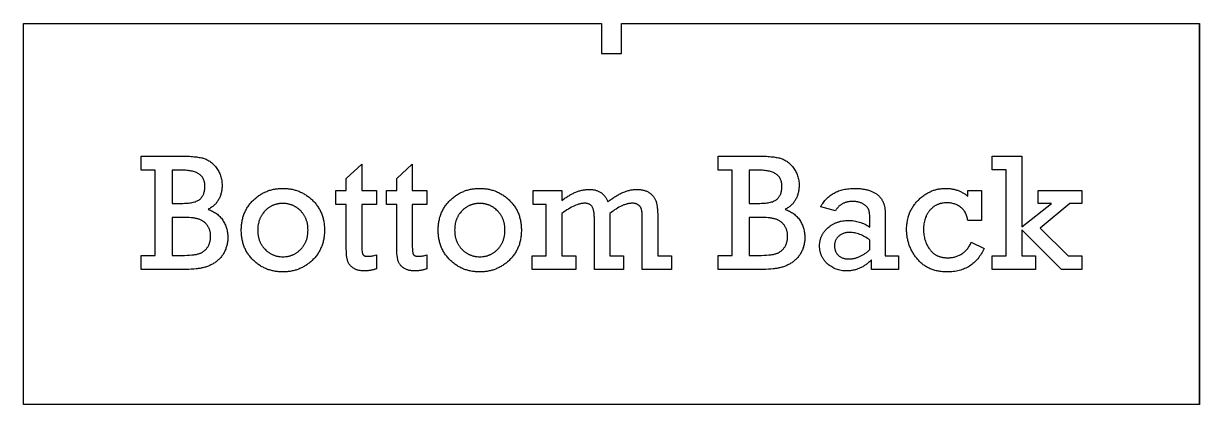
# Model space of a CAD drawing. Extents: x 1 to 138, y 1 to 97.
# Drawn here: x 115.2 to 138.27, y 3.45 to 10.94 of the extents above; entities that cross this region are included whole.
import ezdxf

# ---------------------------------------------------------------- set-up
doc = ezdxf.new("R2010")
doc.units = 0
doc.layers.add('_XREF_-_SIDE_-_01', color=1, linetype='CONTINUOUS')

msp = doc.modelspace()

# ---------------------------------------------------------------- linework, layer by layer
at = {"layer": '_XREF_-_SIDE_-_01'}
for points in [[(115.196, 3.453), (115.196, 10.935)], [(138.271, 3.453), (138.271, 10.935)]]:
    msp.add_lwpolyline(points, dxfattribs=at)
for points in [[(138.271, 3.453), (115.196, 3.453), (115.196, 10.935), (126.537, 10.935), (126.537, 10.344), (126.928, 10.344), (126.928, 10.935), (138.271, 10.935)], [(117.778, 6.381), (117.778, 8.053), (117.503, 8.053), (117.503, 8.332), (118.246, 8.332), (118.32, 8.331), (118.355, 8.33), (118.389, 8.329), (118.422, 8.328), (118.454, 8.327), (118.484, 8.325), (118.514, 8.323), (118.542, 8.32), (118.569, 8.317), (118.594, 8.314), (118.619, 8.311), (118.642, 8.307), (118.664, 8.304), (118.685, 8.299), (118.705, 8.295), (118.724, 8.29), (118.743, 8.284), (118.761, 8.277), (118.779, 8.269), (118.797, 8.261), (118.815, 8.251), (118.832, 8.241), (118.849, 8.23), (118.866, 8.218), (118.882, 8.205), (118.899, 8.191), (118.914, 8.176), (118.93, 8.16), (118.945, 8.144), (118.96, 8.126), (118.975, 8.108), (118.989, 8.089), (119.003, 8.07), (119.015, 8.05), (119.026, 8.03), (119.037, 8.009), (119.047, 7.988), (119.055, 7.967), (119.063, 7.945), (119.07, 7.923), (119.076, 7.9), (119.081, 7.877), (119.085, 7.854), (119.088, 7.83), (119.09, 7.806), (119.092, 7.781), (119.092, 7.756), (119.092, 7.737), (119.091, 7.718), (119.09, 7.699), (119.088, 7.68), (119.085, 7.662), (119.082, 7.644), (119.079, 7.626), (119.075, 7.608), (119.07, 7.591), (119.065, 7.574), (119.059, 7.557), (119.053, 7.54), (119.046, 7.524), (119.039, 7.507), (119.031, 7.491), (119.022, 7.476), (119.014, 7.46), (119.004, 7.445), (118.994, 7.431), (118.984, 7.417), (118.973, 7.403), (118.961, 7.39), (118.949, 7.378), (118.937, 7.366), (118.923, 7.354), (118.91, 7.343), (118.896, 7.332), (118.881, 7.322), (118.866, 7.313), (118.851, 7.303), (118.835, 7.295), (118.818, 7.286), (118.841, 7.278), (118.863, 7.269), (118.885, 7.259), (118.906, 7.249), (118.926, 7.238), (118.945, 7.226), (118.964, 7.214), (118.983, 7.201), (119, 7.188), (119.017, 7.173), (119.033, 7.158), (119.049, 7.143), (119.064, 7.127), (119.078, 7.11), (119.091, 7.092), (119.104, 7.074), (119.116, 7.055), (119.128, 7.036), (119.138, 7.017), (119.148, 6.997), (119.157, 6.977), (119.165, 6.957), (119.173, 6.936), (119.179, 6.915), (119.185, 6.894), (119.19, 6.872), (119.195, 6.85), (119.198, 6.828), (119.201, 6.805), (119.203, 6.782), (119.204, 6.759), (119.204, 6.735), (119.204, 6.714), (119.203, 6.694), (119.202, 6.674), (119.2, 6.654), (119.197, 6.635), (119.194, 6.615), (119.19, 6.596), (119.186, 6.577), (119.181, 6.559), (119.175, 6.54), (119.169, 6.522), (119.163, 6.504), (119.155, 6.487), (119.147, 6.469), (119.139, 6.452), (119.13, 6.435), (119.12, 6.418), (119.111, 6.402), (119.1, 6.387), (119.09, 6.372), (119.079, 6.357), (119.067, 6.343), (119.055, 6.329), (119.043, 6.316), (119.031, 6.303), (119.018, 6.291), (119.004, 6.279), (118.991, 6.267), (118.976, 6.256), (118.962, 6.246), (118.947, 6.236), (118.932, 6.227), (118.916, 6.218), (118.901, 6.209), (118.885, 6.201), (118.869, 6.193), (118.852, 6.185), (118.836, 6.178), (118.819, 6.171), (118.803, 6.165), (118.786, 6.159), (118.769, 6.153), (118.751, 6.148), (118.734, 6.143), (118.716, 6.139), (118.698, 6.134), (118.68, 6.131), (118.662, 6.127), (118.643, 6.124), (118.623, 6.121), (118.603, 6.119), (118.582, 6.116), (118.537, 6.112), (118.488, 6.108), (118.437, 6.105), (118.382, 6.103), (118.323, 6.102), (118.262, 6.102), (117.503, 6.102), (117.503, 6.381)], [(129.1, 6.381), (129.1, 8.053), (128.826, 8.053), (128.826, 8.332), (129.568, 8.332), (129.642, 8.331), (129.677, 8.33), (129.712, 8.329), (129.744, 8.328), (129.776, 8.327), (129.807, 8.325), (129.836, 8.323), (129.864, 8.32), (129.891, 8.317), (129.917, 8.314), (129.941, 8.311), (129.964, 8.307), (129.987, 8.304), (130.008, 8.299), (130.027, 8.295), (130.046, 8.29), (130.065, 8.284), (130.083, 8.277), (130.102, 8.269), (130.119, 8.261), (130.137, 8.251), (130.154, 8.241), (130.171, 8.23), (130.188, 8.218), (130.205, 8.205), (130.221, 8.191), (130.237, 8.176), (130.252, 8.16), (130.268, 8.144), (130.283, 8.126), (130.297, 8.108), (130.312, 8.089), (130.325, 8.07), (130.337, 8.05), (130.349, 8.03), (130.359, 8.009), (130.369, 7.988), (130.377, 7.967), (130.385, 7.945), (130.392, 7.923), (130.398, 7.9), (130.403, 7.877), (130.407, 7.854), (130.41, 7.83), (130.413, 7.806), (130.414, 7.781), (130.414, 7.756), (130.414, 7.737), (130.413, 7.718), (130.412, 7.699), (130.41, 7.68), (130.408, 7.662), (130.405, 7.644), (130.401, 7.626), (130.397, 7.608), (130.392, 7.591), (130.387, 7.574), (130.382, 7.557), (130.375, 7.54), (130.368, 7.524), (130.361, 7.507), (130.353, 7.491), (130.345, 7.476), (130.336, 7.46), (130.326, 7.445), (130.316, 7.431), (130.306, 7.417), (130.295, 7.403), (130.283, 7.39), (130.271, 7.378), (130.259, 7.366), (130.246, 7.354), (130.232, 7.343), (130.218, 7.332), (130.204, 7.322), (130.189, 7.313), (130.173, 7.303), (130.157, 7.295), (130.14, 7.286), (130.163, 7.278), (130.185, 7.269), (130.207, 7.259), (130.228, 7.249), (130.248, 7.238), (130.268, 7.226), (130.287, 7.214), (130.305, 7.201), (130.322, 7.188), (130.339, 7.173), (130.356, 7.158), (130.371, 7.143), (130.386, 7.127), (130.4, 7.11), (130.414, 7.092), (130.427, 7.074), (130.439, 7.055), (130.45, 7.036), (130.461, 7.017), (130.47, 6.997), (130.479, 6.977), (130.488, 6.957), (130.495, 6.936), (130.502, 6.915), (130.508, 6.894), (130.513, 6.872), (130.517, 6.85), (130.52, 6.828), (130.523, 6.805), (130.525, 6.782), (130.526, 6.759), (130.527, 6.735), (130.526, 6.714), (130.526, 6.694), (130.524, 6.674), (130.522, 6.654), (130.519, 6.635), (130.516, 6.615), (130.512, 6.596), (130.508, 6.577), (130.503, 6.559), (130.498, 6.54), (130.491, 6.522), (130.485, 6.504), (130.478, 6.487), (130.47, 6.469), (130.461, 6.452), (130.452, 6.435), (130.443, 6.418), (130.433, 6.402), (130.422, 6.387), (130.412, 6.372), (130.401, 6.357), (130.389, 6.343), (130.378, 6.329), (130.365, 6.316), (130.353, 6.303), (130.34, 6.291), (130.327, 6.279), (130.313, 6.267), (130.299, 6.256), (130.284, 6.246), (130.269, 6.236), (130.254, 6.227), (130.239, 6.218), (130.223, 6.209), (130.207, 6.201), (130.191, 6.193), (130.175, 6.185), (130.158, 6.178), (130.142, 6.171), (130.125, 6.165), (130.108, 6.159), (130.091, 6.153), (130.073, 6.148), (130.056, 6.143), (130.038, 6.139), (130.02, 6.134), (130.002, 6.131), (129.984, 6.127), (129.965, 6.124), (129.946, 6.121), (129.925, 6.119), (129.904, 6.116), (129.859, 6.112), (129.811, 6.108), (129.759, 6.105), (129.704, 6.103), (129.646, 6.102), (129.584, 6.102), (128.826, 6.102), (128.826, 6.381)], [(134.479, 6.373), (134.479, 8.061), (134.2, 8.061), (134.2, 8.332), (134.783, 8.332), (134.783, 6.939), (135.364, 7.402), (135.106, 7.402), (135.106, 7.654), (135.963, 7.654), (135.963, 7.402), (135.726, 7.402), (135.144, 6.918), (135.691, 6.373), (135.963, 6.373), (135.963, 6.102), (135.564, 6.102), (134.783, 6.882), (134.783, 6.373), (135.051, 6.373), (135.051, 6.102), (134.2, 6.102), (134.2, 6.373)], [(121.326, 7.383), (121.326, 7.654), (121.528, 7.654), (121.528, 7.892), (121.832, 8.171), (121.832, 7.654), (122.119, 7.654), (122.119, 7.383), (121.832, 7.383), (121.832, 6.629), (121.833, 6.586), (121.833, 6.547), (121.835, 6.513), (121.837, 6.483), (121.84, 6.457), (121.842, 6.446), (121.843, 6.435), (121.845, 6.426), (121.848, 6.418), (121.85, 6.411), (121.852, 6.405), (121.855, 6.4), (121.858, 6.395), (121.862, 6.391), (121.866, 6.387), (121.871, 6.383), (121.876, 6.38), (121.881, 6.376), (121.887, 6.374), (121.894, 6.371), (121.901, 6.369), (121.908, 6.367), (121.916, 6.366), (121.925, 6.364), (121.933, 6.364), (121.943, 6.363), (121.952, 6.363), (121.974, 6.363), (121.995, 6.365), (122.016, 6.367), (122.037, 6.371), (122.057, 6.375), (122.078, 6.381), (122.099, 6.387), (122.119, 6.395), (122.119, 6.118), (122.105, 6.113), (122.09, 6.108), (122.075, 6.103), (122.061, 6.099), (122.046, 6.096), (122.031, 6.092), (122.017, 6.089), (122.002, 6.086), (121.988, 6.084), (121.973, 6.082), (121.958, 6.08), (121.944, 6.079), (121.929, 6.077), (121.914, 6.077), (121.9, 6.076), (121.885, 6.076), (121.868, 6.076), (121.851, 6.077), (121.835, 6.078), (121.819, 6.08), (121.803, 6.082), (121.788, 6.085), (121.773, 6.088), (121.759, 6.091), (121.745, 6.095), (121.731, 6.1), (121.718, 6.105), (121.706, 6.111), (121.693, 6.117), (121.682, 6.123), (121.67, 6.13), (121.659, 6.138), (121.648, 6.146), (121.638, 6.154), (121.629, 6.162), (121.62, 6.17), (121.611, 6.179), (121.603, 6.188), (121.596, 6.198), (121.589, 6.207), (121.582, 6.217), (121.576, 6.227), (121.57, 6.237), (121.565, 6.248), (121.561, 6.259), (121.557, 6.27), (121.553, 6.281), (121.55, 6.292), (121.547, 6.305), (121.545, 6.318), (121.542, 6.332), (121.54, 6.347), (121.536, 6.381), (121.533, 6.419), (121.531, 6.461), (121.529, 6.508), (121.528, 6.558), (121.528, 6.613), (121.528, 7.383)], [(122.316, 7.383), (122.316, 7.654), (122.518, 7.654), (122.518, 7.892), (122.823, 8.171), (122.823, 7.654), (123.11, 7.654), (123.11, 7.383), (122.823, 7.383), (122.823, 6.629), (122.823, 6.586), (122.824, 6.547), (122.826, 6.513), (122.828, 6.483), (122.831, 6.457), (122.832, 6.446), (122.834, 6.435), (122.836, 6.426), (122.838, 6.418), (122.841, 6.411), (122.843, 6.405), (122.846, 6.4), (122.849, 6.395), (122.853, 6.391), (122.857, 6.387), (122.861, 6.383), (122.867, 6.38), (122.872, 6.376), (122.878, 6.374), (122.885, 6.371), (122.892, 6.369), (122.899, 6.367), (122.907, 6.366), (122.915, 6.364), (122.924, 6.364), (122.933, 6.363), (122.943, 6.363), (122.964, 6.363), (122.986, 6.365), (123.007, 6.367), (123.027, 6.371), (123.048, 6.375), (123.069, 6.381), (123.09, 6.387), (123.11, 6.395), (123.11, 6.118), (123.095, 6.113), (123.081, 6.108), (123.066, 6.103), (123.051, 6.099), (123.037, 6.096), (123.022, 6.092), (123.008, 6.089), (122.993, 6.086), (122.978, 6.084), (122.964, 6.082), (122.949, 6.08), (122.934, 6.079), (122.92, 6.077), (122.905, 6.077), (122.891, 6.076), (122.876, 6.076), (122.859, 6.076), (122.842, 6.077), (122.825, 6.078), (122.809, 6.08), (122.794, 6.082), (122.779, 6.085), (122.764, 6.088), (122.75, 6.091), (122.736, 6.095), (122.722, 6.1), (122.709, 6.105), (122.696, 6.111), (122.684, 6.117), (122.672, 6.123), (122.661, 6.13), (122.65, 6.138), (122.639, 6.146), (122.629, 6.154), (122.62, 6.162), (122.611, 6.17), (122.602, 6.179), (122.594, 6.188), (122.586, 6.198), (122.579, 6.207), (122.573, 6.217), (122.567, 6.227), (122.561, 6.237), (122.556, 6.248), (122.552, 6.259), (122.547, 6.27), (122.544, 6.281), (122.541, 6.292), (122.538, 6.305), (122.536, 6.318), (122.533, 6.332), (122.531, 6.347), (122.527, 6.381), (122.524, 6.419), (122.522, 6.461), (122.52, 6.508), (122.519, 6.558), (122.518, 6.613), (122.518, 7.383)], [(118.114, 7.403), (118.324, 7.403), (118.354, 7.404), (118.382, 7.405), (118.409, 7.406), (118.435, 7.409), (118.46, 7.412), (118.484, 7.415), (118.507, 7.42), (118.528, 7.425), (118.549, 7.43), (118.568, 7.436), (118.586, 7.443), (118.603, 7.451), (118.619, 7.459), (118.634, 7.468), (118.648, 7.477), (118.654, 7.482), (118.66, 7.488), (118.672, 7.498), (118.683, 7.51), (118.693, 7.522), (118.702, 7.535), (118.71, 7.548), (118.718, 7.562), (118.725, 7.576), (118.732, 7.592), (118.737, 7.607), (118.742, 7.624), (118.746, 7.641), (118.75, 7.659), (118.752, 7.677), (118.754, 7.696), (118.755, 7.715), (118.756, 7.735), (118.755, 7.755), (118.754, 7.774), (118.752, 7.792), (118.749, 7.81), (118.745, 7.827), (118.74, 7.843), (118.735, 7.859), (118.729, 7.874), (118.721, 7.889), (118.713, 7.903), (118.705, 7.916), (118.695, 7.929), (118.684, 7.941), (118.673, 7.952), (118.661, 7.963), (118.648, 7.973), (118.634, 7.983), (118.619, 7.992), (118.603, 8), (118.587, 8.008), (118.57, 8.015), (118.552, 8.022), (118.533, 8.028), (118.513, 8.033), (118.492, 8.038), (118.471, 8.042), (118.449, 8.045), (118.425, 8.048), (118.401, 8.05), (118.376, 8.052), (118.351, 8.052), (118.324, 8.053), (118.114, 8.053)], [(129.436, 7.403), (129.647, 7.403), (129.676, 7.404), (129.704, 7.405), (129.732, 7.406), (129.758, 7.409), (129.783, 7.412), (129.806, 7.415), (129.829, 7.42), (129.851, 7.425), (129.871, 7.43), (129.89, 7.436), (129.909, 7.443), (129.926, 7.451), (129.942, 7.459), (129.956, 7.468), (129.97, 7.477), (129.976, 7.482), (129.982, 7.488), (129.994, 7.498), (130.005, 7.51), (130.015, 7.522), (130.024, 7.535), (130.033, 7.548), (130.041, 7.562), (130.048, 7.576), (130.054, 7.592), (130.06, 7.607), (130.064, 7.624), (130.068, 7.641), (130.072, 7.659), (130.074, 7.677), (130.076, 7.696), (130.077, 7.715), (130.078, 7.735), (130.077, 7.755), (130.076, 7.774), (130.074, 7.792), (130.071, 7.81), (130.067, 7.827), (130.063, 7.843), (130.057, 7.859), (130.051, 7.874), (130.044, 7.889), (130.036, 7.903), (130.027, 7.916), (130.017, 7.929), (130.007, 7.941), (129.995, 7.952), (129.983, 7.963), (129.97, 7.973), (129.956, 7.983), (129.941, 7.992), (129.926, 8), (129.909, 8.008), (129.892, 8.015), (129.874, 8.022), (129.855, 8.028), (129.835, 8.033), (129.815, 8.038), (129.793, 8.042), (129.771, 8.045), (129.748, 8.048), (129.724, 8.05), (129.699, 8.052), (129.673, 8.052), (129.647, 8.053), (129.436, 8.053)], [(119.469, 6.878), (119.469, 6.9), (119.47, 6.922), (119.471, 6.944), (119.473, 6.965), (119.475, 6.987), (119.477, 7.008), (119.48, 7.029), (119.484, 7.049), (119.488, 7.069), (119.492, 7.089), (119.497, 7.109), (119.502, 7.129), (119.508, 7.148), (119.514, 7.167), (119.521, 7.186), (119.528, 7.204), (119.536, 7.223), (119.544, 7.241), (119.553, 7.259), (119.562, 7.276), (119.571, 7.293), (119.581, 7.31), (119.592, 7.327), (119.602, 7.344), (119.614, 7.36), (119.626, 7.376), (119.638, 7.392), (119.651, 7.407), (119.664, 7.423), (119.678, 7.438), (119.692, 7.452), (119.706, 7.467), (119.721, 7.481), (119.736, 7.495), (119.752, 7.508), (119.767, 7.521), (119.783, 7.533), (119.799, 7.545), (119.815, 7.556), (119.831, 7.567), (119.848, 7.578), (119.865, 7.588), (119.882, 7.598), (119.899, 7.607), (119.916, 7.616), (119.934, 7.624), (119.952, 7.632), (119.97, 7.639), (119.988, 7.646), (120.006, 7.653), (120.025, 7.659), (120.044, 7.665), (120.063, 7.67), (120.082, 7.674), (120.101, 7.679), (120.121, 7.682), (120.141, 7.686), (120.161, 7.689), (120.181, 7.691), (120.201, 7.693), (120.222, 7.695), (120.243, 7.696), (120.264, 7.697), (120.285, 7.697), (120.306, 7.697), (120.327, 7.696), (120.347, 7.695), (120.367, 7.693), (120.387, 7.691), (120.407, 7.689), (120.427, 7.686), (120.447, 7.683), (120.466, 7.679), (120.485, 7.675), (120.504, 7.67), (120.523, 7.665), (120.542, 7.659), (120.56, 7.653), (120.578, 7.647), (120.596, 7.64), (120.614, 7.633), (120.632, 7.625), (120.65, 7.617), (120.667, 7.608), (120.684, 7.599), (120.701, 7.59), (120.718, 7.58), (120.734, 7.569), (120.751, 7.558), (120.767, 7.547), (120.783, 7.535), (120.799, 7.523), (120.815, 7.511), (120.83, 7.497), (120.846, 7.484), (120.861, 7.47), (120.875, 7.456), (120.89, 7.441), (120.904, 7.426), (120.917, 7.411), (120.93, 7.396), (120.942, 7.38), (120.954, 7.364), (120.966, 7.348), (120.977, 7.331), (120.987, 7.315), (120.998, 7.298), (121.007, 7.28), (121.016, 7.263), (121.025, 7.245), (121.033, 7.227), (121.041, 7.208), (121.048, 7.19), (121.055, 7.171), (121.061, 7.152), (121.067, 7.132), (121.073, 7.113), (121.078, 7.093), (121.082, 7.072), (121.086, 7.052), (121.09, 7.031), (121.093, 7.01), (121.095, 6.988), (121.097, 6.967), (121.099, 6.945), (121.1, 6.923), (121.101, 6.9), (121.101, 6.878), (121.101, 6.855), (121.1, 6.832), (121.099, 6.81), (121.097, 6.788), (121.095, 6.767), (121.093, 6.745), (121.09, 6.724), (121.086, 6.703), (121.082, 6.683), (121.078, 6.663), (121.073, 6.643), (121.067, 6.623), (121.062, 6.603), (121.055, 6.584), (121.048, 6.565), (121.041, 6.547), (121.033, 6.528), (121.025, 6.51), (121.017, 6.492), (121.007, 6.475), (120.998, 6.457), (120.988, 6.44), (120.977, 6.423), (120.966, 6.407), (120.955, 6.391), (120.943, 6.375), (120.93, 6.359), (120.918, 6.343), (120.904, 6.328), (120.89, 6.313), (120.876, 6.299), (120.861, 6.284), (120.846, 6.27), (120.831, 6.257), (120.816, 6.244), (120.8, 6.231), (120.784, 6.219), (120.768, 6.207), (120.752, 6.196), (120.736, 6.185), (120.719, 6.174), (120.702, 6.164), (120.685, 6.155), (120.668, 6.146), (120.651, 6.137), (120.633, 6.129), (120.615, 6.121), (120.597, 6.114), (120.579, 6.107), (120.561, 6.1), (120.543, 6.094), (120.524, 6.089), (120.505, 6.084), (120.486, 6.079), (120.467, 6.075), (120.447, 6.071), (120.428, 6.068), (120.408, 6.065), (120.388, 6.062), (120.368, 6.06), (120.347, 6.059), (120.327, 6.058), (120.306, 6.057), (120.285, 6.057), (120.264, 6.057), (120.242, 6.058), (120.221, 6.059), (120.2, 6.06), (120.18, 6.062), (120.159, 6.065), (120.139, 6.068), (120.119, 6.071), (120.099, 6.075), (120.079, 6.079), (120.06, 6.084), (120.041, 6.089), (120.022, 6.095), (120.003, 6.101), (119.985, 6.107), (119.967, 6.114), (119.949, 6.122), (119.931, 6.13), (119.913, 6.138), (119.896, 6.147), (119.879, 6.156), (119.862, 6.166), (119.845, 6.176), (119.828, 6.187), (119.812, 6.198), (119.796, 6.209), (119.78, 6.221), (119.764, 6.233), (119.749, 6.246), (119.734, 6.26), (119.719, 6.273), (119.704, 6.288), (119.689, 6.302), (119.675, 6.317), (119.662, 6.332), (119.649, 6.347), (119.636, 6.363), (119.624, 6.379), (119.612, 6.395), (119.601, 6.411), (119.59, 6.428), (119.58, 6.444), (119.57, 6.461), (119.561, 6.479), (119.552, 6.496), (119.543, 6.514), (119.535, 6.532), (119.528, 6.551), (119.521, 6.569), (119.514, 6.588), (119.508, 6.607), (119.502, 6.626), (119.497, 6.646), (119.492, 6.666), (119.488, 6.686), (119.484, 6.706), (119.48, 6.727), (119.477, 6.747), (119.475, 6.768), (119.473, 6.79), (119.471, 6.811), (119.47, 6.833), (119.469, 6.855)], [(123.333, 6.878), (123.333, 6.9), (123.334, 6.922), (123.335, 6.944), (123.337, 6.965), (123.339, 6.987), (123.341, 7.008), (123.344, 7.029), (123.348, 7.049), (123.352, 7.069), (123.356, 7.089), (123.361, 7.109), (123.366, 7.129), (123.372, 7.148), (123.378, 7.167), (123.385, 7.186), (123.392, 7.204), (123.4, 7.223), (123.408, 7.241), (123.417, 7.259), (123.426, 7.276), (123.435, 7.293), (123.445, 7.31), (123.455, 7.327), (123.466, 7.344), (123.478, 7.36), (123.49, 7.376), (123.502, 7.392), (123.515, 7.407), (123.528, 7.423), (123.541, 7.438), (123.556, 7.452), (123.57, 7.467), (123.585, 7.481), (123.6, 7.495), (123.616, 7.508), (123.631, 7.521), (123.647, 7.533), (123.663, 7.545), (123.679, 7.556), (123.695, 7.567), (123.712, 7.578), (123.729, 7.588), (123.746, 7.598), (123.763, 7.607), (123.78, 7.616), (123.798, 7.624), (123.815, 7.632), (123.833, 7.639), (123.852, 7.646), (123.87, 7.653), (123.889, 7.659), (123.907, 7.665), (123.926, 7.67), (123.946, 7.674), (123.965, 7.679), (123.985, 7.682), (124.005, 7.686), (124.025, 7.689), (124.045, 7.691), (124.065, 7.693), (124.086, 7.695), (124.107, 7.696), (124.128, 7.697), (124.149, 7.697), (124.17, 7.697), (124.19, 7.696), (124.211, 7.695), (124.231, 7.693), (124.251, 7.691), (124.271, 7.689), (124.291, 7.686), (124.311, 7.683), (124.33, 7.679), (124.349, 7.675), (124.368, 7.67), (124.387, 7.665), (124.406, 7.659), (124.424, 7.653), (124.442, 7.647), (124.46, 7.64), (124.478, 7.633), (124.496, 7.625), (124.513, 7.617), (124.531, 7.608), (124.548, 7.599), (124.565, 7.59), (124.582, 7.58), (124.598, 7.569), (124.615, 7.558), (124.631, 7.547), (124.647, 7.535), (124.663, 7.523), (124.679, 7.511), (124.694, 7.497), (124.709, 7.484), (124.724, 7.47), (124.739, 7.456), (124.754, 7.441), (124.767, 7.426), (124.781, 7.411), (124.794, 7.396), (124.806, 7.38), (124.818, 7.364), (124.83, 7.348), (124.841, 7.331), (124.851, 7.315), (124.861, 7.298), (124.871, 7.28), (124.88, 7.263), (124.889, 7.245), (124.897, 7.227), (124.905, 7.208), (124.912, 7.19), (124.919, 7.171), (124.925, 7.152), (124.931, 7.132), (124.937, 7.113), (124.942, 7.093), (124.946, 7.072), (124.95, 7.052), (124.953, 7.031), (124.957, 7.01), (124.959, 6.988), (124.961, 6.967), (124.963, 6.945), (124.964, 6.923), (124.965, 6.9), (124.965, 6.878), (124.965, 6.855), (124.964, 6.832), (124.963, 6.81), (124.961, 6.788), (124.959, 6.767), (124.957, 6.745), (124.954, 6.724), (124.95, 6.703), (124.946, 6.683), (124.942, 6.663), (124.937, 6.643), (124.931, 6.623), (124.925, 6.603), (124.919, 6.584), (124.912, 6.565), (124.905, 6.547), (124.897, 6.528), (124.889, 6.51), (124.88, 6.492), (124.871, 6.475), (124.862, 6.457), (124.852, 6.44), (124.841, 6.423), (124.83, 6.407), (124.819, 6.391), (124.807, 6.375), (124.794, 6.359), (124.781, 6.343), (124.768, 6.328), (124.754, 6.313), (124.74, 6.299), (124.725, 6.284), (124.71, 6.27), (124.695, 6.257), (124.68, 6.244), (124.664, 6.231), (124.648, 6.219), (124.632, 6.207), (124.616, 6.196), (124.599, 6.185), (124.583, 6.174), (124.566, 6.164), (124.549, 6.155), (124.532, 6.146), (124.515, 6.137), (124.497, 6.129), (124.479, 6.121), (124.461, 6.114), (124.443, 6.107), (124.425, 6.1), (124.406, 6.094), (124.388, 6.089), (124.369, 6.084), (124.35, 6.079), (124.331, 6.075), (124.311, 6.071), (124.292, 6.068), (124.272, 6.065), (124.252, 6.062), (124.232, 6.06), (124.211, 6.059), (124.191, 6.058), (124.17, 6.057), (124.149, 6.057), (124.127, 6.057), (124.106, 6.058), (124.085, 6.059), (124.064, 6.06), (124.043, 6.062), (124.023, 6.065), (124.003, 6.068), (123.983, 6.071), (123.963, 6.075), (123.943, 6.079), (123.924, 6.084), (123.905, 6.089), (123.886, 6.095), (123.867, 6.101), (123.849, 6.107), (123.83, 6.114), (123.812, 6.122), (123.795, 6.13), (123.777, 6.138), (123.76, 6.147), (123.742, 6.156), (123.725, 6.166), (123.709, 6.176), (123.692, 6.187), (123.676, 6.198), (123.66, 6.209), (123.644, 6.221), (123.628, 6.233), (123.613, 6.246), (123.598, 6.26), (123.583, 6.273), (123.568, 6.288), (123.553, 6.302), (123.539, 6.317), (123.526, 6.332), (123.513, 6.347), (123.5, 6.363), (123.488, 6.379), (123.476, 6.395), (123.465, 6.411), (123.454, 6.428), (123.444, 6.444), (123.434, 6.461), (123.425, 6.479), (123.416, 6.496), (123.407, 6.514), (123.399, 6.532), (123.392, 6.551), (123.384, 6.569), (123.378, 6.588), (123.372, 6.607), (123.366, 6.626), (123.361, 6.646), (123.356, 6.666), (123.351, 6.686), (123.348, 6.706), (123.344, 6.727), (123.341, 6.747), (123.339, 6.768), (123.337, 6.79), (123.335, 6.811), (123.334, 6.833), (123.333, 6.855)], [(125.454, 6.373), (125.454, 7.383), (125.196, 7.383), (125.196, 7.654), (125.759, 7.654), (125.759, 7.458), (125.776, 7.471), (125.793, 7.485), (125.81, 7.497), (125.827, 7.509), (125.844, 7.521), (125.861, 7.533), (125.879, 7.544), (125.896, 7.554), (125.913, 7.564), (125.93, 7.574), (125.947, 7.583), (125.963, 7.592), (125.98, 7.6), (125.997, 7.608), (126.014, 7.616), (126.031, 7.623), (126.048, 7.629), (126.065, 7.636), (126.082, 7.641), (126.098, 7.647), (126.115, 7.652), (126.132, 7.656), (126.149, 7.66), (126.165, 7.664), (126.182, 7.667), (126.199, 7.67), (126.215, 7.672), (126.232, 7.674), (126.248, 7.676), (126.265, 7.677), (126.281, 7.677), (126.298, 7.678), (126.314, 7.677), (126.331, 7.677), (126.346, 7.675), (126.362, 7.674), (126.377, 7.672), (126.392, 7.669), (126.406, 7.666), (126.42, 7.662), (126.434, 7.658), (126.448, 7.654), (126.461, 7.649), (126.474, 7.644), (126.487, 7.638), (126.499, 7.631), (126.511, 7.624), (126.522, 7.617), (126.534, 7.609), (126.545, 7.601), (126.555, 7.592), (126.566, 7.583), (126.576, 7.573), (126.585, 7.563), (126.595, 7.553), (126.604, 7.541), (126.612, 7.53), (126.621, 7.518), (126.629, 7.505), (126.637, 7.492), (126.644, 7.479), (126.651, 7.465), (126.658, 7.45), (126.664, 7.436), (126.683, 7.45), (126.702, 7.465), (126.721, 7.479), (126.74, 7.492), (126.758, 7.505), (126.777, 7.518), (126.795, 7.53), (126.813, 7.541), (126.832, 7.553), (126.85, 7.563), (126.868, 7.573), (126.886, 7.583), (126.904, 7.592), (126.922, 7.601), (126.939, 7.609), (126.957, 7.617), (126.975, 7.624), (126.992, 7.631), (127.01, 7.638), (127.027, 7.644), (127.044, 7.649), (127.061, 7.654), (127.079, 7.658), (127.096, 7.662), (127.112, 7.666), (127.129, 7.669), (127.146, 7.672), (127.163, 7.674), (127.179, 7.675), (127.196, 7.677), (127.212, 7.677), (127.229, 7.678), (127.247, 7.677), (127.266, 7.677), (127.283, 7.675), (127.301, 7.673), (127.318, 7.671), (127.334, 7.668), (127.35, 7.665), (127.366, 7.661), (127.381, 7.657), (127.396, 7.652), (127.411, 7.646), (127.425, 7.64), (127.438, 7.634), (127.451, 7.627), (127.464, 7.619), (127.477, 7.611), (127.488, 7.603), (127.5, 7.594), (127.511, 7.585), (127.521, 7.576), (127.531, 7.566), (127.54, 7.556), (127.549, 7.546), (127.558, 7.536), (127.566, 7.525), (127.573, 7.514), (127.58, 7.503), (127.586, 7.491), (127.592, 7.48), (127.598, 7.468), (127.603, 7.455), (127.607, 7.443), (127.611, 7.43), (127.615, 7.416), (127.619, 7.401), (127.622, 7.386), (127.625, 7.37), (127.628, 7.353), (127.63, 7.335), (127.632, 7.317), (127.634, 7.298), (127.636, 7.278), (127.638, 7.257), (127.639, 7.235), (127.64, 7.19), (127.641, 7.142), (127.641, 6.373), (127.912, 6.373), (127.912, 6.102), (127.336, 6.102), (127.336, 7.088), (127.336, 7.12), (127.335, 7.15), (127.335, 7.177), (127.333, 7.202), (127.332, 7.225), (127.329, 7.245), (127.327, 7.263), (127.324, 7.278), (127.323, 7.284), (127.321, 7.291), (127.318, 7.298), (127.316, 7.304), (127.313, 7.31), (127.31, 7.316), (127.307, 7.322), (127.303, 7.328), (127.299, 7.334), (127.295, 7.339), (127.29, 7.345), (127.285, 7.35), (127.28, 7.355), (127.275, 7.36), (127.263, 7.369), (127.257, 7.373), (127.251, 7.377), (127.244, 7.381), (127.238, 7.385), (127.231, 7.388), (127.224, 7.391), (127.217, 7.394), (127.209, 7.396), (127.202, 7.398), (127.194, 7.4), (127.187, 7.402), (127.179, 7.403), (127.162, 7.404), (127.145, 7.405), (127.133, 7.405), (127.121, 7.404), (127.108, 7.403), (127.096, 7.402), (127.083, 7.4), (127.07, 7.398), (127.057, 7.395), (127.044, 7.393), (127.031, 7.389), (127.018, 7.385), (127.005, 7.381), (126.991, 7.377), (126.978, 7.372), (126.964, 7.367), (126.95, 7.361), (126.937, 7.355), (126.923, 7.349), (126.909, 7.342), (126.88, 7.327), (126.851, 7.31), (126.822, 7.292), (126.793, 7.273), (126.763, 7.252), (126.732, 7.229), (126.701, 7.205), (126.701, 6.373), (126.967, 6.373), (126.967, 6.102), (126.397, 6.102), (126.397, 7.116), (126.397, 7.135), (126.396, 7.153), (126.395, 7.171), (126.394, 7.187), (126.392, 7.203), (126.391, 7.219), (126.388, 7.234), (126.386, 7.248), (126.383, 7.261), (126.38, 7.274), (126.376, 7.286), (126.372, 7.298), (126.368, 7.308), (126.363, 7.319), (126.358, 7.328), (126.353, 7.337), (126.347, 7.345), (126.341, 7.353), (126.334, 7.36), (126.327, 7.367), (126.319, 7.373), (126.311, 7.378), (126.302, 7.384), (126.293, 7.388), (126.284, 7.392), (126.274, 7.395), (126.263, 7.398), (126.252, 7.401), (126.241, 7.403), (126.229, 7.404), (126.216, 7.405), (126.203, 7.405), (126.192, 7.405), (126.181, 7.404), (126.17, 7.403), (126.158, 7.402), (126.147, 7.4), (126.135, 7.398), (126.123, 7.395), (126.111, 7.393), (126.098, 7.389), (126.086, 7.385), (126.073, 7.381), (126.06, 7.377), (126.033, 7.367), (126.006, 7.355), (125.978, 7.342), (125.949, 7.327), (125.919, 7.31), (125.888, 7.292), (125.857, 7.273), (125.825, 7.252), (125.792, 7.229), (125.759, 7.205), (125.759, 6.373), (126.031, 6.373), (126.031, 6.102), (125.177, 6.102), (125.177, 6.373)], [(132.367, 6.373), (132.367, 6.102), (131.835, 6.102), (131.835, 6.291), (131.821, 6.278), (131.807, 6.265), (131.793, 6.252), (131.779, 6.24), (131.765, 6.229), (131.75, 6.218), (131.736, 6.207), (131.721, 6.197), (131.706, 6.187), (131.692, 6.178), (131.677, 6.168), (131.662, 6.16), (131.647, 6.152), (131.632, 6.144), (131.616, 6.137), (131.601, 6.13), (131.585, 6.123), (131.57, 6.117), (131.554, 6.111), (131.538, 6.106), (131.522, 6.101), (131.507, 6.097), (131.49, 6.093), (131.474, 6.089), (131.458, 6.086), (131.442, 6.084), (131.425, 6.081), (131.409, 6.079), (131.392, 6.078), (131.375, 6.077), (131.358, 6.076), (131.341, 6.076), (131.315, 6.076), (131.289, 6.078), (131.264, 6.081), (131.239, 6.085), (131.214, 6.089), (131.19, 6.095), (131.167, 6.102), (131.143, 6.11), (131.121, 6.12), (131.098, 6.13), (131.076, 6.141), (131.055, 6.154), (131.034, 6.167), (131.013, 6.182), (130.993, 6.197), (130.973, 6.214), (130.964, 6.223), (130.954, 6.231), (130.945, 6.24), (130.937, 6.25), (130.928, 6.259), (130.92, 6.268), (130.912, 6.278), (130.905, 6.288), (130.898, 6.297), (130.891, 6.308), (130.884, 6.318), (130.878, 6.328), (130.872, 6.339), (130.866, 6.349), (130.861, 6.36), (130.856, 6.371), (130.851, 6.382), (130.847, 6.393), (130.843, 6.405), (130.839, 6.416), (130.835, 6.428), (130.832, 6.44), (130.829, 6.452), (130.827, 6.464), (130.824, 6.476), (130.822, 6.489), (130.821, 6.501), (130.819, 6.514), (130.818, 6.527), (130.818, 6.54), (130.817, 6.553), (130.817, 6.567), (130.817, 6.58), (130.818, 6.593), (130.818, 6.606), (130.82, 6.62), (130.821, 6.632), (130.823, 6.645), (130.825, 6.658), (130.827, 6.67), (130.83, 6.682), (130.833, 6.695), (130.837, 6.707), (130.84, 6.719), (130.844, 6.73), (130.849, 6.742), (130.853, 6.753), (130.858, 6.765), (130.864, 6.776), (130.869, 6.787), (130.875, 6.798), (130.882, 6.808), (130.888, 6.819), (130.895, 6.829), (130.903, 6.84), (130.91, 6.85), (130.918, 6.86), (130.926, 6.87), (130.935, 6.879), (130.944, 6.889), (130.953, 6.898), (130.963, 6.908), (130.973, 6.917), (130.983, 6.926), (131.004, 6.943), (131.015, 6.951), (131.025, 6.959), (131.036, 6.967), (131.047, 6.974), (131.059, 6.981), (131.07, 6.988), (131.082, 6.995), (131.093, 7.001), (131.105, 7.007), (131.117, 7.013), (131.129, 7.018), (131.141, 7.023), (131.153, 7.028), (131.166, 7.033), (131.178, 7.037), (131.191, 7.041), (131.204, 7.045), (131.217, 7.048), (131.23, 7.052), (131.243, 7.054), (131.27, 7.059), (131.297, 7.063), (131.325, 7.066), (131.354, 7.068), (131.383, 7.068), (131.41, 7.068), (131.437, 7.066), (131.464, 7.064), (131.491, 7.06), (131.518, 7.056), (131.544, 7.05), (131.571, 7.043), (131.597, 7.036), (131.624, 7.027), (131.65, 7.017), (131.676, 7.006), (131.702, 6.994), (131.728, 6.982), (131.753, 6.968), (131.779, 6.953), (131.805, 6.937), (131.805, 7.091), (131.804, 7.12), (131.803, 7.147), (131.801, 7.172), (131.799, 7.196), (131.796, 7.218), (131.792, 7.238), (131.787, 7.257), (131.782, 7.274), (131.779, 7.282), (131.776, 7.289), (131.772, 7.297), (131.767, 7.305), (131.762, 7.312), (131.757, 7.32), (131.751, 7.327), (131.745, 7.335), (131.738, 7.342), (131.731, 7.349), (131.723, 7.356), (131.715, 7.363), (131.706, 7.369), (131.697, 7.376), (131.687, 7.383), (131.677, 7.389), (131.667, 7.395), (131.656, 7.401), (131.644, 7.406), (131.633, 7.411), (131.621, 7.416), (131.608, 7.42), (131.595, 7.424), (131.582, 7.428), (131.568, 7.431), (131.554, 7.433), (131.54, 7.435), (131.525, 7.437), (131.51, 7.439), (131.494, 7.44), (131.478, 7.44), (131.461, 7.44), (131.447, 7.44), (131.433, 7.44), (131.42, 7.439), (131.406, 7.437), (131.393, 7.436), (131.38, 7.434), (131.367, 7.432), (131.355, 7.429), (131.342, 7.426), (131.33, 7.422), (131.319, 7.419), (131.307, 7.415), (131.296, 7.41), (131.285, 7.405), (131.274, 7.4), (131.264, 7.395), (131.254, 7.389), (131.244, 7.383), (131.234, 7.376), (131.224, 7.369), (131.215, 7.362), (131.206, 7.354), (131.197, 7.346), (131.189, 7.338), (131.18, 7.329), (131.172, 7.32), (131.165, 7.31), (131.157, 7.3), (131.15, 7.29), (131.143, 7.28), (131.136, 7.269), (131.13, 7.258), (130.838, 7.335), (130.85, 7.357), (130.863, 7.378), (130.877, 7.399), (130.891, 7.419), (130.905, 7.439), (130.92, 7.458), (130.936, 7.476), (130.952, 7.493), (130.969, 7.51), (130.987, 7.526), (131.004, 7.541), (131.023, 7.555), (131.042, 7.569), (131.062, 7.582), (131.082, 7.595), (131.102, 7.606), (131.124, 7.617), (131.145, 7.628), (131.168, 7.637), (131.19, 7.646), (131.214, 7.654), (131.238, 7.661), (131.262, 7.668), (131.287, 7.674), (131.313, 7.68), (131.339, 7.684), (131.366, 7.688), (131.393, 7.691), (131.421, 7.694), (131.449, 7.695), (131.478, 7.697), (131.508, 7.697), (131.53, 7.697), (131.551, 7.696), (131.572, 7.695), (131.592, 7.694), (131.613, 7.692), (131.632, 7.69), (131.652, 7.688), (131.671, 7.685), (131.69, 7.682), (131.708, 7.678), (131.726, 7.675), (131.743, 7.67), (131.761, 7.666), (131.778, 7.661), (131.794, 7.655), (131.81, 7.65), (131.826, 7.644), (131.841, 7.637), (131.856, 7.631), (131.87, 7.624), (131.883, 7.617), (131.897, 7.61), (131.909, 7.603), (131.921, 7.595), (131.933, 7.588), (131.944, 7.58), (131.955, 7.572), (131.965, 7.563), (131.974, 7.555), (131.983, 7.546), (131.992, 7.537), (132, 7.528), (132.008, 7.518), (132.015, 7.509), (132.022, 7.499), (132.029, 7.49), (132.035, 7.48), (132.041, 7.47), (132.047, 7.46), (132.052, 7.45), (132.058, 7.44), (132.062, 7.43), (132.067, 7.42), (132.071, 7.409), (132.075, 7.399), (132.078, 7.388), (132.081, 7.377), (132.084, 7.367), (132.087, 7.355), (132.089, 7.343), (132.094, 7.317), (132.097, 7.287), (132.101, 7.254), (132.103, 7.218), (132.105, 7.179), (132.106, 7.137), (132.106, 7.091), (132.106, 6.373)], [(133.996, 7.654), (133.996, 7.067), (133.724, 7.067), (133.721, 7.088), (133.717, 7.108), (133.712, 7.127), (133.707, 7.146), (133.701, 7.164), (133.695, 7.182), (133.687, 7.199), (133.679, 7.215), (133.67, 7.231), (133.66, 7.247), (133.65, 7.261), (133.639, 7.275), (133.627, 7.288), (133.614, 7.301), (133.601, 7.313), (133.587, 7.325), (133.572, 7.336), (133.557, 7.346), (133.542, 7.355), (133.526, 7.364), (133.51, 7.372), (133.494, 7.38), (133.478, 7.386), (133.461, 7.392), (133.444, 7.397), (133.427, 7.402), (133.409, 7.406), (133.391, 7.409), (133.373, 7.412), (133.354, 7.413), (133.335, 7.414), (133.316, 7.415), (133.291, 7.414), (133.266, 7.412), (133.242, 7.41), (133.23, 7.408), (133.219, 7.406), (133.207, 7.403), (133.196, 7.401), (133.184, 7.398), (133.173, 7.394), (133.162, 7.391), (133.152, 7.387), (133.141, 7.383), (133.13, 7.378), (133.12, 7.374), (133.11, 7.369), (133.1, 7.364), (133.09, 7.358), (133.08, 7.352), (133.071, 7.346), (133.061, 7.34), (133.052, 7.333), (133.043, 7.326), (133.034, 7.319), (133.025, 7.311), (133.016, 7.304), (133.008, 7.296), (132.999, 7.287), (132.991, 7.279), (132.983, 7.27), (132.975, 7.26), (132.967, 7.251), (132.96, 7.242), (132.953, 7.232), (132.946, 7.222), (132.939, 7.212), (132.933, 7.202), (132.927, 7.191), (132.921, 7.181), (132.915, 7.17), (132.91, 7.159), (132.905, 7.148), (132.895, 7.125), (132.887, 7.102), (132.879, 7.078), (132.873, 7.053), (132.867, 7.027), (132.863, 7.001), (132.859, 6.974), (132.857, 6.946), (132.855, 6.918), (132.855, 6.889), (132.855, 6.862), (132.857, 6.835), (132.859, 6.808), (132.862, 6.782), (132.867, 6.757), (132.872, 6.731), (132.878, 6.707), (132.885, 6.682), (132.893, 6.658), (132.902, 6.635), (132.912, 6.611), (132.923, 6.589), (132.935, 6.566), (132.948, 6.544), (132.962, 6.523), (132.977, 6.502), (132.984, 6.491), (132.992, 6.481), (133, 6.472), (133.009, 6.462), (133.017, 6.453), (133.026, 6.445), (133.035, 6.436), (133.044, 6.428), (133.054, 6.421), (133.063, 6.413), (133.073, 6.406), (133.083, 6.4), (133.094, 6.393), (133.104, 6.387), (133.115, 6.381), (133.126, 6.376), (133.137, 6.371), (133.148, 6.366), (133.16, 6.362), (133.171, 6.358), (133.183, 6.354), (133.196, 6.35), (133.208, 6.347), (133.221, 6.345), (133.233, 6.342), (133.246, 6.34), (133.26, 6.338), (133.273, 6.337), (133.287, 6.336), (133.301, 6.335), (133.315, 6.334), (133.329, 6.334), (133.349, 6.334), (133.369, 6.335), (133.388, 6.337), (133.407, 6.339), (133.425, 6.342), (133.443, 6.345), (133.461, 6.349), (133.479, 6.353), (133.496, 6.358), (133.512, 6.364), (133.529, 6.37), (133.545, 6.377), (133.561, 6.384), (133.576, 6.392), (133.591, 6.401), (133.606, 6.41), (133.62, 6.42), (133.634, 6.43), (133.648, 6.441), (133.661, 6.453), (133.674, 6.465), (133.687, 6.478), (133.699, 6.491), (133.711, 6.505), (133.723, 6.52), (133.734, 6.535), (133.745, 6.551), (133.755, 6.567), (133.766, 6.584), (133.775, 6.602), (133.785, 6.62), (133.794, 6.639), (134.046, 6.52), (134.033, 6.492), (134.019, 6.464), (134.004, 6.437), (133.989, 6.411), (133.973, 6.387), (133.957, 6.363), (133.94, 6.34), (133.922, 6.317), (133.904, 6.296), (133.885, 6.276), (133.866, 6.256), (133.846, 6.238), (133.825, 6.22), (133.804, 6.203), (133.782, 6.187), (133.759, 6.173), (133.736, 6.159), (133.712, 6.145), (133.688, 6.133), (133.663, 6.122), (133.638, 6.111), (133.612, 6.102), (133.585, 6.093), (133.557, 6.086), (133.529, 6.079), (133.501, 6.073), (133.472, 6.068), (133.442, 6.064), (133.411, 6.061), (133.38, 6.059), (133.349, 6.057), (133.316, 6.057), (133.294, 6.057), (133.271, 6.058), (133.249, 6.059), (133.227, 6.061), (133.205, 6.063), (133.184, 6.066), (133.163, 6.069), (133.142, 6.072), (133.121, 6.077), (133.101, 6.081), (133.081, 6.086), (133.062, 6.092), (133.043, 6.098), (133.024, 6.105), (133.005, 6.112), (132.987, 6.12), (132.969, 6.128), (132.951, 6.136), (132.934, 6.145), (132.917, 6.155), (132.9, 6.165), (132.884, 6.176), (132.867, 6.187), (132.852, 6.198), (132.836, 6.21), (132.821, 6.223), (132.806, 6.236), (132.791, 6.249), (132.777, 6.263), (132.763, 6.278), (132.749, 6.293), (132.736, 6.308), (132.723, 6.324), (132.71, 6.34), (132.698, 6.356), (132.686, 6.373), (132.675, 6.389), (132.664, 6.406), (132.654, 6.422), (132.643, 6.439), (132.634, 6.456), (132.624, 6.473), (132.616, 6.491), (132.607, 6.508), (132.599, 6.526), (132.591, 6.543), (132.584, 6.561), (132.577, 6.579), (132.571, 6.598), (132.565, 6.616), (132.559, 6.634), (132.554, 6.653), (132.549, 6.672), (132.545, 6.691), (132.541, 6.71), (132.538, 6.729), (132.535, 6.749), (132.532, 6.768), (132.53, 6.788), (132.528, 6.808), (132.526, 6.828), (132.525, 6.848), (132.525, 6.868), (132.524, 6.889), (132.525, 6.911), (132.525, 6.932), (132.526, 6.954), (132.528, 6.975), (132.53, 6.996), (132.533, 7.016), (132.535, 7.037), (132.539, 7.057), (132.543, 7.077), (132.547, 7.096), (132.552, 7.116), (132.557, 7.135), (132.562, 7.154), (132.569, 7.173), (132.575, 7.191), (132.582, 7.209), (132.59, 7.227), (132.597, 7.245), (132.606, 7.263), (132.615, 7.28), (132.624, 7.297), (132.634, 7.314), (132.644, 7.33), (132.654, 7.346), (132.665, 7.363), (132.677, 7.378), (132.689, 7.394), (132.701, 7.409), (132.714, 7.424), (132.727, 7.439), (132.741, 7.454), (132.755, 7.468), (132.77, 7.482), (132.784, 7.496), (132.799, 7.509), (132.814, 7.522), (132.829, 7.534), (132.844, 7.546), (132.86, 7.557), (132.875, 7.568), (132.891, 7.579), (132.906, 7.589), (132.922, 7.598), (132.938, 7.608), (132.954, 7.616), (132.971, 7.625), (132.987, 7.632), (133.004, 7.64), (133.02, 7.647), (133.037, 7.653), (133.054, 7.659), (133.071, 7.665), (133.089, 7.67), (133.106, 7.675), (133.124, 7.679), (133.141, 7.683), (133.159, 7.686), (133.177, 7.689), (133.195, 7.691), (133.213, 7.693), (133.232, 7.695), (133.25, 7.696), (133.269, 7.697), (133.288, 7.697), (133.304, 7.697), (133.319, 7.696), (133.335, 7.696), (133.351, 7.694), (133.366, 7.693), (133.382, 7.692), (133.397, 7.69), (133.412, 7.687), (133.426, 7.685), (133.441, 7.682), (133.456, 7.679), (133.47, 7.675), (133.484, 7.672), (133.498, 7.668), (133.512, 7.663), (133.526, 7.659), (133.539, 7.654), (133.553, 7.649), (133.566, 7.643), (133.579, 7.637), (133.592, 7.631), (133.605, 7.625), (133.617, 7.618), (133.63, 7.611), (133.642, 7.604), (133.654, 7.596), (133.666, 7.588), (133.678, 7.58), (133.69, 7.572), (133.701, 7.563), (133.712, 7.554), (133.724, 7.545), (133.724, 7.654)], [(119.791, 6.878), (119.792, 6.85), (119.793, 6.822), (119.796, 6.795), (119.798, 6.782), (119.8, 6.769), (119.803, 6.756), (119.805, 6.743), (119.808, 6.73), (119.811, 6.718), (119.815, 6.705), (119.819, 6.693), (119.823, 6.681), (119.827, 6.669), (119.832, 6.658), (119.837, 6.646), (119.842, 6.635), (119.847, 6.624), (119.853, 6.613), (119.859, 6.602), (119.865, 6.591), (119.872, 6.58), (119.879, 6.57), (119.886, 6.56), (119.893, 6.55), (119.901, 6.54), (119.909, 6.53), (119.917, 6.52), (119.926, 6.511), (119.935, 6.502), (119.953, 6.484), (119.972, 6.467), (119.981, 6.459), (119.991, 6.452), (120.001, 6.445), (120.01, 6.438), (120.02, 6.431), (120.031, 6.424), (120.041, 6.418), (120.051, 6.412), (120.062, 6.407), (120.072, 6.401), (120.083, 6.396), (120.094, 6.392), (120.105, 6.387), (120.116, 6.383), (120.127, 6.379), (120.139, 6.376), (120.15, 6.372), (120.162, 6.369), (120.174, 6.367), (120.186, 6.364), (120.198, 6.362), (120.21, 6.36), (120.234, 6.357), (120.259, 6.355), (120.285, 6.355), (120.311, 6.355), (120.336, 6.357), (120.349, 6.359), (120.361, 6.36), (120.374, 6.362), (120.386, 6.364), (120.398, 6.367), (120.41, 6.369), (120.421, 6.372), (120.433, 6.376), (120.444, 6.379), (120.456, 6.383), (120.467, 6.388), (120.478, 6.392), (120.489, 6.397), (120.5, 6.402), (120.51, 6.407), (120.521, 6.413), (120.531, 6.419), (120.542, 6.425), (120.552, 6.432), (120.562, 6.438), (120.572, 6.446), (120.581, 6.453), (120.591, 6.461), (120.6, 6.469), (120.61, 6.477), (120.619, 6.485), (120.637, 6.503), (120.646, 6.513), (120.654, 6.522), (120.662, 6.532), (120.67, 6.542), (120.678, 6.552), (120.685, 6.562), (120.692, 6.572), (120.699, 6.582), (120.706, 6.593), (120.712, 6.604), (120.718, 6.615), (120.723, 6.626), (120.729, 6.637), (120.734, 6.648), (120.739, 6.66), (120.743, 6.671), (120.748, 6.683), (120.752, 6.695), (120.755, 6.707), (120.759, 6.719), (120.762, 6.732), (120.765, 6.744), (120.768, 6.757), (120.77, 6.77), (120.774, 6.796), (120.777, 6.823), (120.778, 6.85), (120.779, 6.878), (120.778, 6.907), (120.777, 6.934), (120.774, 6.961), (120.772, 6.974), (120.77, 6.987), (120.767, 7), (120.765, 7.013), (120.762, 7.026), (120.759, 7.038), (120.755, 7.05), (120.751, 7.063), (120.747, 7.075), (120.743, 7.086), (120.738, 7.098), (120.733, 7.11), (120.728, 7.121), (120.722, 7.132), (120.717, 7.143), (120.711, 7.154), (120.704, 7.165), (120.698, 7.175), (120.691, 7.186), (120.684, 7.196), (120.676, 7.206), (120.668, 7.216), (120.66, 7.226), (120.652, 7.235), (120.643, 7.245), (120.635, 7.254), (120.616, 7.272), (120.598, 7.289), (120.578, 7.304), (120.569, 7.312), (120.559, 7.319), (120.549, 7.326), (120.538, 7.332), (120.528, 7.338), (120.518, 7.344), (120.507, 7.35), (120.497, 7.355), (120.486, 7.36), (120.475, 7.365), (120.464, 7.369), (120.453, 7.374), (120.442, 7.377), (120.43, 7.381), (120.419, 7.384), (120.407, 7.387), (120.396, 7.39), (120.384, 7.393), (120.372, 7.395), (120.36, 7.397), (120.348, 7.398), (120.335, 7.4), (120.31, 7.401), (120.285, 7.402), (120.258, 7.401), (120.245, 7.401), (120.233, 7.399), (120.22, 7.398), (120.207, 7.397), (120.195, 7.395), (120.182, 7.392), (120.17, 7.39), (120.158, 7.387), (120.146, 7.384), (120.135, 7.381), (120.123, 7.377), (120.111, 7.373), (120.1, 7.369), (120.089, 7.364), (120.078, 7.359), (120.067, 7.354), (120.057, 7.349), (120.046, 7.343), (120.036, 7.337), (120.025, 7.331), (120.015, 7.324), (120.005, 7.317), (119.995, 7.31), (119.986, 7.302), (119.976, 7.294), (119.967, 7.286), (119.958, 7.278), (119.948, 7.269), (119.94, 7.26), (119.931, 7.251), (119.914, 7.232), (119.898, 7.212), (119.891, 7.202), (119.883, 7.192), (119.876, 7.182), (119.87, 7.171), (119.863, 7.161), (119.857, 7.15), (119.851, 7.139), (119.846, 7.128), (119.84, 7.117), (119.835, 7.105), (119.831, 7.094), (119.826, 7.082), (119.822, 7.071), (119.818, 7.059), (119.814, 7.047), (119.811, 7.035), (119.805, 7.01), (119.8, 6.985), (119.796, 6.959), (119.793, 6.933), (119.792, 6.906)], [(123.655, 6.878), (123.656, 6.85), (123.657, 6.822), (123.66, 6.795), (123.662, 6.782), (123.664, 6.769), (123.666, 6.756), (123.669, 6.743), (123.672, 6.73), (123.675, 6.718), (123.679, 6.705), (123.683, 6.693), (123.687, 6.681), (123.691, 6.669), (123.696, 6.658), (123.701, 6.646), (123.706, 6.635), (123.711, 6.624), (123.717, 6.613), (123.723, 6.602), (123.729, 6.591), (123.736, 6.58), (123.743, 6.57), (123.75, 6.56), (123.757, 6.55), (123.765, 6.54), (123.773, 6.53), (123.781, 6.52), (123.79, 6.511), (123.799, 6.502), (123.817, 6.484), (123.835, 6.467), (123.845, 6.459), (123.855, 6.452), (123.864, 6.445), (123.874, 6.438), (123.884, 6.431), (123.894, 6.424), (123.905, 6.418), (123.915, 6.412), (123.926, 6.407), (123.936, 6.401), (123.947, 6.396), (123.958, 6.392), (123.969, 6.387), (123.98, 6.383), (123.991, 6.379), (124.003, 6.376), (124.014, 6.372), (124.026, 6.369), (124.038, 6.367), (124.049, 6.364), (124.061, 6.362), (124.074, 6.36), (124.098, 6.357), (124.123, 6.355), (124.149, 6.355), (124.175, 6.355), (124.2, 6.357), (124.213, 6.359), (124.225, 6.36), (124.238, 6.362), (124.25, 6.364), (124.262, 6.367), (124.274, 6.369), (124.285, 6.372), (124.297, 6.376), (124.308, 6.379), (124.32, 6.383), (124.331, 6.388), (124.342, 6.392), (124.353, 6.397), (124.364, 6.402), (124.374, 6.407), (124.385, 6.413), (124.395, 6.419), (124.406, 6.425), (124.416, 6.432), (124.426, 6.438), (124.436, 6.446), (124.445, 6.453), (124.455, 6.461), (124.464, 6.469), (124.474, 6.477), (124.483, 6.485), (124.501, 6.503), (124.51, 6.513), (124.518, 6.522), (124.526, 6.532), (124.534, 6.542), (124.542, 6.552), (124.549, 6.562), (124.556, 6.572), (124.563, 6.582), (124.569, 6.593), (124.576, 6.604), (124.582, 6.615), (124.587, 6.626), (124.593, 6.637), (124.598, 6.648), (124.603, 6.66), (124.607, 6.671), (124.612, 6.683), (124.616, 6.695), (124.619, 6.707), (124.623, 6.719), (124.626, 6.732), (124.629, 6.744), (124.632, 6.757), (124.634, 6.77), (124.638, 6.796), (124.641, 6.823), (124.642, 6.85), (124.643, 6.878), (124.642, 6.907), (124.64, 6.934), (124.638, 6.961), (124.636, 6.974), (124.634, 6.987), (124.631, 7), (124.629, 7.013), (124.626, 7.026), (124.622, 7.038), (124.619, 7.05), (124.615, 7.063), (124.611, 7.075), (124.607, 7.086), (124.602, 7.098), (124.597, 7.11), (124.592, 7.121), (124.586, 7.132), (124.581, 7.143), (124.575, 7.154), (124.568, 7.165), (124.562, 7.175), (124.555, 7.186), (124.547, 7.196), (124.54, 7.206), (124.532, 7.216), (124.524, 7.226), (124.516, 7.235), (124.507, 7.245), (124.498, 7.254), (124.48, 7.272), (124.461, 7.289), (124.442, 7.304), (124.432, 7.312), (124.422, 7.319), (124.412, 7.326), (124.402, 7.332), (124.392, 7.338), (124.382, 7.344), (124.371, 7.35), (124.361, 7.355), (124.35, 7.36), (124.339, 7.365), (124.328, 7.369), (124.317, 7.374), (124.306, 7.377), (124.294, 7.381), (124.283, 7.384), (124.271, 7.387), (124.26, 7.39), (124.248, 7.393), (124.236, 7.395), (124.224, 7.397), (124.212, 7.398), (124.199, 7.4), (124.174, 7.401), (124.149, 7.402), (124.122, 7.401), (124.109, 7.401), (124.096, 7.399), (124.084, 7.398), (124.071, 7.397), (124.059, 7.395), (124.046, 7.392), (124.034, 7.39), (124.022, 7.387), (124.01, 7.384), (123.998, 7.381), (123.987, 7.377), (123.975, 7.373), (123.964, 7.369), (123.953, 7.364), (123.942, 7.359), (123.931, 7.354), (123.92, 7.349), (123.91, 7.343), (123.899, 7.337), (123.889, 7.331), (123.879, 7.324), (123.869, 7.317), (123.859, 7.31), (123.85, 7.302), (123.84, 7.294), (123.831, 7.286), (123.821, 7.278), (123.812, 7.269), (123.803, 7.26), (123.795, 7.251), (123.778, 7.232), (123.762, 7.212), (123.754, 7.202), (123.747, 7.192), (123.74, 7.182), (123.734, 7.171), (123.727, 7.161), (123.721, 7.15), (123.715, 7.139), (123.71, 7.128), (123.704, 7.117), (123.699, 7.105), (123.694, 7.094), (123.69, 7.082), (123.686, 7.071), (123.682, 7.059), (123.678, 7.047), (123.675, 7.035), (123.669, 7.01), (123.664, 6.985), (123.66, 6.959), (123.657, 6.933), (123.656, 6.906)], [(118.114, 6.381), (118.241, 6.381), (118.301, 6.381), (118.357, 6.382), (118.409, 6.384), (118.456, 6.387), (118.5, 6.39), (118.52, 6.392), (118.539, 6.395), (118.557, 6.397), (118.574, 6.4), (118.59, 6.402), (118.605, 6.405), (118.619, 6.409), (118.633, 6.413), (118.647, 6.417), (118.66, 6.422), (118.673, 6.428), (118.685, 6.434), (118.698, 6.44), (118.71, 6.447), (118.721, 6.455), (118.733, 6.463), (118.743, 6.471), (118.754, 6.481), (118.764, 6.49), (118.774, 6.5), (118.784, 6.511), (118.793, 6.522), (118.802, 6.534), (118.81, 6.546), (118.818, 6.559), (118.825, 6.572), (118.832, 6.585), (118.838, 6.599), (118.843, 6.613), (118.848, 6.628), (118.852, 6.643), (118.856, 6.658), (118.859, 6.674), (118.862, 6.69), (118.864, 6.707), (118.865, 6.724), (118.866, 6.741), (118.866, 6.759), (118.866, 6.775), (118.865, 6.791), (118.864, 6.807), (118.862, 6.822), (118.859, 6.837), (118.856, 6.852), (118.853, 6.866), (118.849, 6.88), (118.844, 6.893), (118.839, 6.907), (118.833, 6.92), (118.827, 6.932), (118.82, 6.945), (118.813, 6.956), (118.805, 6.968), (118.796, 6.979), (118.788, 6.99), (118.778, 7.001), (118.769, 7.011), (118.759, 7.02), (118.749, 7.029), (118.738, 7.038), (118.728, 7.046), (118.717, 7.054), (118.705, 7.061), (118.694, 7.067), (118.682, 7.074), (118.669, 7.08), (118.657, 7.085), (118.644, 7.09), (118.63, 7.094), (118.617, 7.098), (118.603, 7.102), (118.588, 7.105), (118.572, 7.108), (118.556, 7.111), (118.539, 7.114), (118.522, 7.116), (118.503, 7.118), (118.484, 7.12), (118.444, 7.124), (118.401, 7.126), (118.355, 7.127), (118.307, 7.128), (118.114, 7.128)], [(129.436, 6.381), (129.563, 6.381), (129.623, 6.381), (129.679, 6.382), (129.731, 6.384), (129.778, 6.387), (129.822, 6.39), (129.842, 6.392), (129.861, 6.395), (129.879, 6.397), (129.896, 6.4), (129.912, 6.402), (129.927, 6.405), (129.941, 6.409), (129.955, 6.413), (129.969, 6.417), (129.982, 6.422), (129.995, 6.428), (130.008, 6.434), (130.02, 6.44), (130.032, 6.447), (130.044, 6.455), (130.055, 6.463), (130.066, 6.471), (130.076, 6.481), (130.087, 6.49), (130.097, 6.5), (130.106, 6.511), (130.115, 6.522), (130.124, 6.534), (130.133, 6.546), (130.14, 6.559), (130.147, 6.572), (130.154, 6.585), (130.16, 6.599), (130.165, 6.613), (130.17, 6.628), (130.174, 6.643), (130.178, 6.658), (130.181, 6.674), (130.184, 6.69), (130.186, 6.707), (130.187, 6.724), (130.188, 6.741), (130.188, 6.759), (130.188, 6.775), (130.187, 6.791), (130.186, 6.807), (130.184, 6.822), (130.182, 6.837), (130.179, 6.852), (130.175, 6.866), (130.171, 6.88), (130.166, 6.893), (130.161, 6.907), (130.155, 6.92), (130.149, 6.932), (130.142, 6.945), (130.135, 6.956), (130.127, 6.968), (130.119, 6.979), (130.11, 6.99), (130.101, 7.001), (130.091, 7.011), (130.081, 7.02), (130.071, 7.029), (130.061, 7.038), (130.05, 7.046), (130.039, 7.054), (130.028, 7.061), (130.016, 7.067), (130.004, 7.074), (129.992, 7.08), (129.979, 7.085), (129.966, 7.09), (129.953, 7.094), (129.939, 7.098), (129.925, 7.102), (129.91, 7.105), (129.895, 7.108), (129.879, 7.111), (129.862, 7.114), (129.844, 7.116), (129.826, 7.118), (129.807, 7.12), (129.766, 7.124), (129.723, 7.126), (129.678, 7.127), (129.629, 7.128), (129.436, 7.128)], [(131.805, 6.679), (131.78, 6.697), (131.755, 6.715), (131.73, 6.731), (131.706, 6.746), (131.681, 6.76), (131.656, 6.773), (131.631, 6.784), (131.606, 6.794), (131.581, 6.803), (131.556, 6.811), (131.531, 6.818), (131.506, 6.823), (131.481, 6.827), (131.456, 6.83), (131.443, 6.831), (131.431, 6.832), (131.418, 6.833), (131.405, 6.833), (131.39, 6.832), (131.374, 6.832), (131.359, 6.83), (131.345, 6.828), (131.33, 6.825), (131.316, 6.822), (131.302, 6.819), (131.289, 6.814), (131.276, 6.809), (131.263, 6.804), (131.251, 6.798), (131.239, 6.791), (131.227, 6.784), (131.216, 6.776), (131.204, 6.768), (131.194, 6.759), (131.183, 6.75), (131.174, 6.74), (131.165, 6.73), (131.156, 6.719), (131.149, 6.709), (131.142, 6.698), (131.136, 6.686), (131.13, 6.674), (131.125, 6.662), (131.121, 6.65), (131.117, 6.637), (131.114, 6.624), (131.112, 6.611), (131.11, 6.597), (131.109, 6.583), (131.109, 6.568), (131.109, 6.555), (131.11, 6.541), (131.111, 6.529), (131.113, 6.516), (131.116, 6.503), (131.119, 6.491), (131.123, 6.48), (131.127, 6.468), (131.132, 6.457), (131.138, 6.446), (131.144, 6.435), (131.151, 6.424), (131.158, 6.414), (131.166, 6.404), (131.174, 6.395), (131.183, 6.385), (131.193, 6.376), (131.203, 6.368), (131.213, 6.36), (131.224, 6.353), (131.235, 6.346), (131.247, 6.34), (131.259, 6.335), (131.271, 6.33), (131.284, 6.326), (131.297, 6.322), (131.311, 6.319), (131.325, 6.316), (131.34, 6.314), (131.355, 6.313), (131.37, 6.312), (131.386, 6.312), (131.4, 6.312), (131.414, 6.312), (131.427, 6.313), (131.441, 6.315), (131.455, 6.316), (131.468, 6.318), (131.482, 6.321), (131.495, 6.323), (131.509, 6.326), (131.522, 6.33), (131.535, 6.334), (131.549, 6.338), (131.562, 6.342), (131.575, 6.347), (131.588, 6.353), (131.601, 6.358), (131.614, 6.364), (131.627, 6.37), (131.64, 6.377), (131.653, 6.384), (131.666, 6.392), (131.679, 6.4), (131.692, 6.408), (131.704, 6.416), (131.717, 6.425), (131.73, 6.434), (131.742, 6.444), (131.755, 6.454), (131.767, 6.464), (131.78, 6.475), (131.792, 6.486), (131.805, 6.498)]]:
    msp.add_lwpolyline(points, close=True, dxfattribs=at)

doc.saveas('drawing.dxf')
